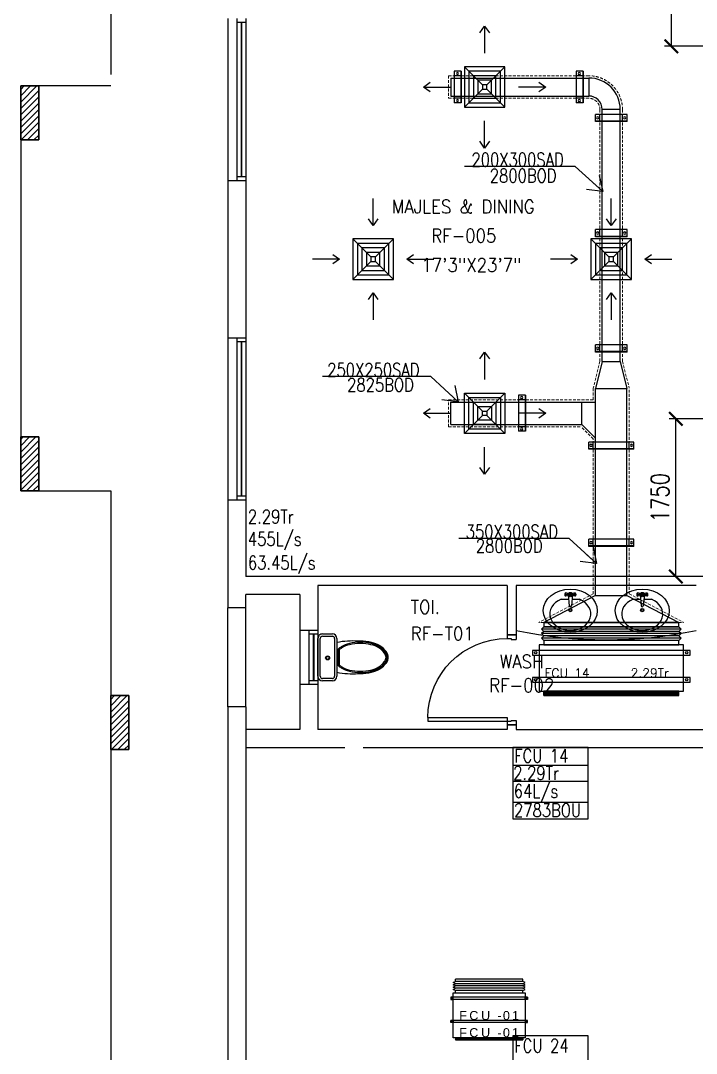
# Model space of a CAD drawing. Header units: millimetres. Extents: x -1288794 to 352264, y -1971533 to -1569871.
# Drawn here: x 295728 to 303228, y -1599033 to -1587558 of the extents above; entities that cross this region are included whole.
import ezdxf

# ---------------------------------------------------------------- set-up
doc = ezdxf.new("R2010")
doc.units = ezdxf.units.MM
doc.header["$LTSCALE"] = 500
doc.header["$PDMODE"] = 34
for name, pattern in [('DASHED2', [9.525, 6.35, -3.175]), ('HIDDEN', [9.525, 6.35, -3.175]), ('HIDDEN2', [4.7625, 3.175, -1.5875])]:
    doc.linetypes.add(name, pattern=pattern)
for name, color, linetype in [('A-ANNO-TEXT', 8, 'Continuous'), ('A-DOOR', 4, 'Continuous'), ('A-FLOR-OVHD', 4, 'DASHED2'), ('A-FLOR-PFIX', 8, 'Continuous'), ('A-FLOR-SPCL', 8, 'Continuous'), ('A-GLAZ', 5, 'Continuous'), ('A-WALL-FULL', 8, 'Continuous'), ('AC- SUIPPOR', 7, 'HIDDEN'), ('AC-HLTEXT', 100, 'Continuous'), ('AC-SAD', 3, 'Continuous'), ('AC-SAD TEXT', 3, 'Continuous'), ('AC-UNIT', 5, 'Continuous'), ('FCU-AC', 160, 'Continuous'), ('M-HANGER', 30, 'Continuous'), ('RAD DIF', 10, 'Continuous'), ('RAD RIGHT', 1, 'Continuous'), ('S-COL- HACT.', 9, 'Continuous'), ('S-COL.', 8, 'Continuous'), ('SAD RIGHT', 3, 'Continuous'), ('TEXT', 4, 'Continuous'), ('WALL', 42, 'Continuous')]:
    doc.layers.add(name, color=color, linetype=linetype)
doc.layers.add('INSULATION', color=1, linetype='Continuous', lineweight=5)
doc.styles.add('ROMAND', font='romand')
doc.styles.add('ROMANS', font='romans.shx', dxfattribs={"width": 0.8})
doc.styles.add('SIMPLEX', font='simplex.shx', dxfattribs={"width": 0.8})
doc.dimstyles.new('100 of DIM2', dxfattribs={"dimscale": 0, "dimtxt": 200, "dimasz": 150, "dimexe": 75, "dimexo": 200, "dimgap": 75, "dimtad": 1, "dimdec": 0, "dimrnd": 5, "dimzin": 0, "dimdsep": 46, "dimtxsty": 'ROMANS', "dimblk": 'ARCHTICK', "dimcen": 100, "dimclrd": 94, "dimclre": 94, "dimclrt": 2, "dimadec": 0, "dimazin": 0, "dimtfac": 1, "dimtdec": 0, "dimtofl": 0, "dimtmove": 2, "dimatfit": 3, "dimldrblk": 'OPEN90', "dimfxl": 75, "dimtolj": 1, "dimtzin": 0, "dimarcsym": 0})
pattern_1 = [(45, (1420082.95, -1215620.816), (-35.355339, 35.355339), [])]

# ---------------------------------------------------------------- blocks, each defined once
blk = doc.blocks.new('D-100-R1')
for p, q in [((-80, 980), (-80, 100)), ((-80, 980), (-40, 980)), ((-40, 980), (-40, 55)), ((-1000, 100), (-1000, 0)), ((-1000, 100), (-960, 100)), ((-960, 100), (-960, 55)), ((-960, 55), (-950, 55)), ((-950, 55), (-950, 0)), ((-80, 100), (0, 100)), ((-50, 55), (-50, 0)), ((-50, 55), (-40, 55)), ((-50, 0), (0, 0)), ((0, 100), (0, 0)), ((-1000, 0), (-950, 0))]:
    blk.add_line(p, q)
at = {"linetype": 'Continuous'}
blk.add_arc((-80, 100), 880, 90, 180, dxfattribs=at)
blk = doc.blocks.new('WC-1')
for p, q in [((-210, 0), (210, 0)), ((-260, -160), (-260, -50)), ((-235, -160), (-235, -50)), ((-210, -25), (210, -25)), ((235, -50), (235, -160)), ((260, -50), (260, -160)), ((210, -185), (-210, -185)), ((210, -210), (-210, -210)), ((91, -223), (-91, -223)), ((86, -235), (-86, -235))]:
    blk.add_line(p, q)
for radius in [22.1, 17.1]:
    blk.add_circle((-6, -107), radius)
for centre, radius, start, end in [((-210, -50), 50, 90, 180), ((-210, -50), 25, 90, 180), ((210, -50), 50, 360, 90), ((210, -50), 25, 360, 90), ((-210, -160), 50, 180, 270), ((-210, -160), 25, 180, 270), ((722, -383), 904, 168.9529, 184.0632), ((69, -365), 214, 138.4152, 149.8586), ((-69, -365), 214, 30.1414, 41.5848), ((210, -160), 25, 270, 360), ((210, -160), 50, 270, 360), ((178, -428), 341, 149.8586, 166.4766), ((178, -428), 328, 149.8586, 166.4766), ((69, -365), 201, 139.9943, 149.8586), ((-69, -365), 201, 30.1414, 40.0057), ((-178, -428), 328, 13.5234, 30.1414), ((-178, -428), 341, 13.5234, 30.1414), ((352, -470), 532, 177.5541, 180), ((352, -470), 520, 166.4766, 180), ((352, -470), 507, 166.4766, 180), ((-352, -470), 507, 360, 13.5234), ((-352, -470), 520, 360, 13.5234), ((-352, -470), 532, 360, 2.4459), ((352, -470), 532, 180, 193.5234), ((352, -470), 520, 180, 193.5234), ((352, -470), 507, 180, 193.5234), ((-352, -470), 507, 346.4766, 360), ((-352, -470), 520, 346.4766, 360), ((-352, -470), 532, 346.4766, 360), ((178, -512), 353, 193.5234, 210.1414), ((178, -512), 341, 193.5234, 210.1414), ((178, -512), 328, 193.5234, 210.1414), ((69, -575), 214, 210.1414, 234.4972), ((69, -575), 201, 210.1414, 234.4972), ((-69, -575), 201, 305.5028, 329.8586), ((-69, -575), 214, 305.5028, 329.8586), ((-178, -512), 328, 329.8586, 346.4766), ((-178, -512), 341, 329.8586, 346.4766), ((-178, -512), 353, 329.8586, 346.4766), ((69, -575), 226, 210.1414, 234.4972), ((0, -672), 108, 234.4972, 270), ((0, -672), 95.9, 234.4972, 270), ((0, -672), 83.4, 234.4972, 270), ((0, -672), 83.4, 270, 305.5028), ((0, -672), 95.9, 270, 305.5028), ((0, -672), 108, 270, 305.5028), ((-69, -575), 226, 305.5028, 329.8586)]:
    blk.add_arc(centre, radius, start, end)
at = {"linetype": 'Continuous', "ltscale": 50}
blk.add_arc((-722, -383), 904, 355.9368, 11.0471, dxfattribs=at)
blk = doc.blocks.new('W-180')
for p, q in [((1800, 100), (0, 100)), ((1800, 0), (0, 0)), ((40, 0), (40, 100)), ((1760, 100), (1760, 0))]:
    blk.add_line(p, q)
at = {"linetype": 'Continuous'}
for p, q in [((1760, 53), (40, 53)), ((1760, 47), (40, 47))]:
    blk.add_line(p, q, dxfattribs=at)
blk = doc.blocks.new('W-60')
for p, q in [((600, 100), (0, 100)), ((600, 0), (0, 0)), ((40, 0), (40, 100)), ((560, 100), (560, 0))]:
    blk.add_line(p, q)
at = {"linetype": 'Continuous'}
for p, q in [((560, 53), (40, 53)), ((560, 47), (40, 47))]:
    blk.add_line(p, q, dxfattribs=at)
blk = doc.blocks.new('LAV-2')
for p, q in [((-21, 393), (-55, 399)), ((-21, 369), (-55, 363)), ((-24, 385), (-49, 381)), ((-24, 377), (-49, 381)), ((-25, 381), (-13, 258)), ((-19, 381), (17, 381)), ((-1, 363), (-1, 399)), ((23, 381), (11, 257)), ((53, 399), (20, 393)), ((53, 363), (20, 369)), ((47, 381), (23, 385)), ((47, 381), (23, 376)), ((-102, 330), (-23, 330)), ((21, 329), (101, 329))]:
    blk.add_line(p, q)
for centre, radius in [((-1, 381), 24), ((-1, 381), 18), ((-1, 209), 18), ((-1, 209), 13.2)]:
    blk.add_circle(centre, radius)
blk.add_arc((-1, 257), 12, 179.8053, 359.8053)
for centre, major_axis, ratio in [((-1, 202), (-300, 1), 0.8), ((53, 381), (0.1, 18), 0.333333)]:
    blk.add_ellipse(centre, major_axis=major_axis, ratio=ratio)
at = {"extrusion": (0, 0, -1)}
blk.add_ellipse((-55, 381), major_axis=(0.1, 18), ratio=0.333333, dxfattribs=at)
blk.add_ellipse((-1, 166), major_axis=(-228, 1), ratio=0.8, start_param=5.174, end_param=10.533963)
for points, knots in [([(-55, 365), (-55, 366), (-55, 366), (-55, 366), (-55, 366), (-56, 367), (-56, 368), (-57, 370), (-57, 371), (-58, 374), (-58, 375), (-58, 379), (-58, 381), (-58, 386), (-58, 388), (-57, 392), (-57, 393), (-56, 394), (-56, 395), (-55, 396), (-55, 396), (-55, 396), (-55, 397), (-55, 397)], [3.378318, 3.378318, 3.378318, 3.378318, 3.519844, 3.519844, 3.66137, 3.66137, 3.925951, 3.925951, 4.190531, 4.190531, 4.455112, 4.455112, 4.86737, 4.86737, 5.279628, 5.279628, 5.565785, 5.565785, 5.785568, 5.785568, 5.957, 5.957, 6.04646, 6.04646, 6.04646, 6.04646]), ([(-55, 397), (-55, 397), (-54, 396), (-54, 396), (-54, 396), (-53, 395), (-53, 394), (-52, 392), (-52, 391), (-52, 388), (-51, 387), (-51, 383), (-51, 381), (-51, 376), (-52, 374), (-52, 370), (-53, 369), (-53, 368), (-54, 367), (-54, 366), (-54, 366), (-55, 366), (-55, 365), (-55, 365)], [0.236726, 0.236726, 0.236726, 0.236726, 0.378252, 0.378252, 0.519778, 0.519778, 0.784358, 0.784358, 1.048939, 1.048939, 1.313519, 1.313519, 1.725777, 1.725777, 2.138035, 2.138035, 2.424192, 2.424192, 2.643976, 2.643976, 2.815407, 2.815407, 2.904867, 2.904867, 2.904867, 2.904867]), ([(53, 396), (53, 396), (53, 396), (53, 396), (53, 395), (52, 394), (52, 394), (51, 392), (51, 390), (50, 388), (50, 386), (50, 383), (50, 380), (50, 376), (50, 373), (51, 370), (51, 369), (52, 367), (52, 367), (53, 366), (53, 365), (53, 365), (53, 365), (53, 365)], [0.236726, 0.236726, 0.236726, 0.236726, 0.378252, 0.378252, 0.519778, 0.519778, 0.784358, 0.784358, 1.048939, 1.048939, 1.313519, 1.313519, 1.725777, 1.725777, 2.138035, 2.138035, 2.424192, 2.424192, 2.643976, 2.643976, 2.815407, 2.815407, 2.904867, 2.904867, 2.904867, 2.904867]), ([(53, 365), (53, 365), (53, 365), (54, 366), (54, 366), (55, 367), (55, 368), (56, 370), (56, 371), (56, 373), (57, 375), (57, 379), (57, 381), (57, 386), (56, 388), (56, 391), (55, 392), (55, 394), (54, 395), (54, 396), (54, 396), (54, 396), (53, 396), (53, 396)], [3.378318, 3.378318, 3.378318, 3.378318, 3.519844, 3.519844, 3.66137, 3.66137, 3.925951, 3.925951, 4.190531, 4.190531, 4.455112, 4.455112, 4.86737, 4.86737, 5.279628, 5.279628, 5.565785, 5.565785, 5.785568, 5.785568, 5.957, 5.957, 6.04646, 6.04646, 6.04646, 6.04646])]:
    blk.add_open_spline(points, degree=3, knots=knots)
blk = doc.blocks.new('_ArchTick')
at = {"color": 0, "linetype": 'ByBlock', "const_width": 0.15}
blk.add_lwpolyline([(-0.5, -0.5), (0.5, 0.5)], dxfattribs=at)
blk = doc.blocks.new('*D183')
at = {"layer": 'Defpoints', "color": 0, "transparency": 16777216}
for p in [(303528, -1586483), (302950, -1587843), (303528, -1587843)]:
    blk.add_point(p, dxfattribs=at)
at = {"layer": 'RAD DIF', "color": 94, "lineweight": -2, "transparency": 16777216}
for p, q in [((303328, -1586483), (302875, -1586483)), ((302950, -1586483), (302950, -1587843)), ((303328, -1587843), (302875, -1587843))]:
    blk.add_line(p, q, dxfattribs=at)
at = {"layer": 'RAD DIF', "color": 94, "lineweight": -2, "transparency": 16777216, "xscale": 150, "yscale": 150, "zscale": 150}
for p, rotation in [((302950, -1586483), 90), ((302950, -1587843), 270)]:
    blk.add_blockref('_ArchTick', p, dxfattribs=dict(at, rotation=rotation))
at = {"layer": 'RAD DIF', "color": 2, "transparency": 16777216, "insert": (302775, -1587163), "char_height": 200, "attachment_point": 5, "rotation": 90, "style": 'ROMANS'}
blk.add_mtext('\\A1;1360', dxfattribs=at)
blk = doc.blocks.new('*D184')
at = {"layer": 'Defpoints', "color": 0, "transparency": 16777216}
for p in [(303000, -1591983), (303528, -1591983), (303528, -1593733)]:
    blk.add_point(p, dxfattribs=at)
at = {"layer": 'RAD DIF', "color": 94, "lineweight": -2, "transparency": 16777216}
for p, q in [((303328, -1591983), (302925, -1591983)), ((303000, -1593733), (303000, -1591983)), ((303328, -1593733), (302925, -1593733))]:
    blk.add_line(p, q, dxfattribs=at)
at = {"layer": 'RAD DIF', "color": 94, "lineweight": -2, "transparency": 16777216, "xscale": 150, "yscale": 150, "zscale": 150}
for p, rotation in [((303000, -1591983), 90), ((303000, -1593733), 270)]:
    blk.add_blockref('_ArchTick', p, dxfattribs=dict(at, rotation=rotation))
at = {"layer": 'RAD DIF', "color": 2, "transparency": 16777216, "insert": (302825, -1592858), "char_height": 200, "attachment_point": 5, "rotation": 90, "style": 'ROMANS'}
blk.add_mtext('\\A1;1750', dxfattribs=at)
blk = doc.blocks.new('A$C44FB0367')
at = {"layer": 'WALL', "ltscale": 30}
h = blk.add_hatch(dxfattribs=at)
h.set_pattern_fill('NET3', color=2, scale=100, style=0)
h.set_pattern_definition([(0, (19935.246, -11666.627), (0, 12.5), []), (60, (19935.246, -11666.627), (-10.8253175, 6.25), []), (120, (19935.246, -11666.627), (-10.8253175, -6.25), [])])
h.paths.add_polyline_path([(775, 250), (775, 275), (25, 275), (25, 250)])
at = {"layer": 'WALL', "color": 5, "ltscale": 30}
for p, q in [((25, 250), (25, 275)), ((25, 275), (775, 275)), ((775, 250), (775, 275))]:
    blk.add_line(p, q, dxfattribs=at)
at = {"layer": 'WALL', "color": 8, "ltscale": 30}
for p, q in [((25, -275), (0, -287.5)), ((0, -287.5), (25, -300)), ((25, -300), (0, -312.5)), ((0, -312.5), (25, -325)), ((25, -325), (0, -337.5)), ((0, -337.5), (25, -350)), ((25, -250), (25, -275)), ((25, -250), (25, -275)), ((25, -275), (775, -275)), ((25, -300), (775, -300)), ((25, -325), (775, -325)), ((775, -250), (775, -275)), ((775, -275), (800, -287.5)), ((800, -287.5), (775, -300)), ((775, -300), (800, -312.5)), ((800, -312.5), (775, -325)), ((775, -325), (800, -337.5)), ((800, -337.5), (775, -350)), ((25, -350), (0, -362.5)), ((0, -362.5), (25, -375)), ((25, -350), (775, -350)), ((25, -375), (775, -375)), ((25, -375), (25, -400)), ((25, -400), (775, -400)), ((775, -350), (800, -362.5)), ((800, -362.5), (775, -375)), ((775, -375), (775, -400))]:
    blk.add_line(p, q, dxfattribs=at)
at = {"layer": 'WALL', "color": 5, "ltscale": 30}
blk.add_lwpolyline([(0, 250), (800, 250), (800, -250), (0, -250)], close=True, dxfattribs=at)
blk = doc.blocks.new('A$C5F1D0244')
at = {"layer": 'AC- SUIPPOR', "ltscale": 5}
for p, q in [((-25, 425), (-25, -425)), ((0, 425), (0, -425))]:
    blk.add_line(p, q, dxfattribs=at)
at = {"layer": 'AC- SUIPPOR', "ltscale": 30}
for points in [[(-25, 400), (0, 400), (0, 425), (-25, 425)], [(-25, -400), (0, -400), (0, -425), (-25, -425)]]:
    blk.add_lwpolyline(points, close=True, dxfattribs=at)
for centre in [(-12.5, 412.5), (-12.5, -412.5)]:
    blk.add_circle(centre, 5, dxfattribs=at)
blk = doc.blocks.new('fcu 2.5 tr')
h = blk.add_hatch()
h.set_pattern_fill('NET', color=3)
h.paths.add_polyline_path([(83172, -1587743), (81672, -1587743), (81672, -1587793), (83172, -1587793)])
at = {"layer": 'FCU-AC', "color": 1}
for p, q in [((83172, -1586980), (81672, -1586980)), ((81672, -1586980), (81672, -1587030)), ((83172, -1587030), (83172, -1586980)), ((81672, -1587030), (83172, -1587030)), ((83172, -1587180), (81672, -1587180)), ((81672, -1587180), (81672, -1587230)), ((83172, -1587230), (83172, -1587180)), ((81672, -1587230), (83172, -1587230))]:
    blk.add_line(p, q, dxfattribs=at)
at = {"layer": 'FCU-AC'}
for p, q in [((81672, -1587030), (81647, -1587055)), ((83197, -1587055), (81647, -1587055)), ((81672, -1587080), (81647, -1587055)), ((81672, -1587080), (81647, -1587105)), ((83197, -1587105), (81647, -1587105)), ((81672, -1587130), (81647, -1587105)), ((83172, -1587030), (81672, -1587030)), ((83172, -1587080), (81672, -1587080)), ((83172, -1587080), (81672, -1587080)), ((83197, -1587055), (83172, -1587030)), ((83197, -1587055), (83172, -1587080)), ((83197, -1587105), (83172, -1587080)), ((83197, -1587105), (83172, -1587130)), ((81672, -1587130), (81647, -1587155)), ((83197, -1587155), (81647, -1587155)), ((81672, -1587180), (81647, -1587155)), ((83172, -1587130), (81672, -1587130)), ((83172, -1587130), (81672, -1587130)), ((83197, -1587155), (83172, -1587130)), ((83197, -1587155), (83172, -1587180))]:
    blk.add_line(p, q, dxfattribs=at)
at = {"layer": 'FCU-AC', "color": 6}
for points in [[(81547, -1587343), (83297, -1587343), (83297, -1587293), (81547, -1587293)], [(81547, -1587643), (83297, -1587643), (83297, -1587593), (81547, -1587593)]]:
    blk.add_lwpolyline(points, close=True, dxfattribs=at)
at = {"layer": 'FCU-AC'}
blk.add_lwpolyline([(81622, -1587743), (83222, -1587743), (83222, -1587230), (81622, -1587230)], close=True, dxfattribs=at)
at = {"layer": 'FCU-AC', "color": 3}
blk.add_lwpolyline([(81672, -1587793), (83172, -1587793), (83172, -1587743), (81672, -1587743)], close=True, dxfattribs=at)
at = {"layer": 'FCU-AC', "color": 6}
for centre in [(81584, -1587318), (83259, -1587318), (81584, -1587618), (83259, -1587618)]:
    blk.add_circle(centre, 12.5, dxfattribs=at)
blk = doc.blocks.new('*U295')
at = {"color": 41, "linetype": 'HIDDEN2'}
for p, q in [((-38, -221), (-38, 279)), ((37, -221), (37, 279)), ((42, -221), (42, 279))]:
    blk.add_line(p, q, dxfattribs=at)
at = {"color": 41}
for p, q in [((42, 279), (-38, 279)), ((42, 229), (-38, 229)), ((42, -171), (-38, -171)), ((42, -221), (-38, -221))]:
    blk.add_line(p, q, dxfattribs=at)
for centre in [(0, 254), (0, -196)]:
    blk.add_circle(centre, 12.5, dxfattribs=at)
blk = doc.blocks.new('*U284')
at = {"color": 41, "linetype": 'HIDDEN2'}
for p, q in [((-38, -221), (-38, 279)), ((37, -221), (37, 279)), ((42, -221), (42, 279))]:
    blk.add_line(p, q, dxfattribs=at)
at = {"color": 41}
for p, q in [((42, 279), (-38, 279)), ((42, 229), (-38, 229)), ((42, -171), (-38, -171)), ((42, -221), (-38, -221))]:
    blk.add_line(p, q, dxfattribs=at)
for centre in [(0, 254), (0, -196)]:
    blk.add_circle(centre, 12.5, dxfattribs=at)
blk = doc.blocks.new('*U285')
at = {"color": 41, "linetype": 'HIDDEN2'}
for p, q in [((-38, -146), (-38, 204)), ((37, -146), (37, 204)), ((42, -146), (42, 204))]:
    blk.add_line(p, q, dxfattribs=at)
at = {"color": 41}
for p, q in [((42, 204), (-38, 204)), ((42, 154), (-38, 154)), ((42, -96), (-38, -96)), ((42, -146), (-38, -146))]:
    blk.add_line(p, q, dxfattribs=at)
for centre in [(0, 179), (0, -121)]:
    blk.add_circle(centre, 12.5, dxfattribs=at)
blk = doc.blocks.new('*U286')
at = {"color": 41, "linetype": 'HIDDEN2'}
for p, q in [((-38, -146), (-38, 204)), ((37, -146), (37, 204)), ((42, -146), (42, 204))]:
    blk.add_line(p, q, dxfattribs=at)
at = {"color": 41}
for p, q in [((42, 204), (-38, 204)), ((42, 154), (-38, 154)), ((42, -96), (-38, -96)), ((42, -146), (-38, -146))]:
    blk.add_line(p, q, dxfattribs=at)
for centre in [(0, 179), (0, -121)]:
    blk.add_circle(centre, 12.5, dxfattribs=at)
blk = doc.blocks.new('*U287')
at = {"color": 41, "linetype": 'HIDDEN2'}
for p, q in [((-38, -135), (-38, 215)), ((37, -135), (37, 215)), ((42, -135), (42, 215))]:
    blk.add_line(p, q, dxfattribs=at)
at = {"color": 41}
for p, q in [((42, 215), (-38, 215)), ((42, 165), (-38, 165)), ((42, -85), (-38, -85)), ((42, -135), (-38, -135))]:
    blk.add_line(p, q, dxfattribs=at)
for centre in [(0, 190), (0, -110)]:
    blk.add_circle(centre, 12.5, dxfattribs=at)
blk = doc.blocks.new('*U288')
at = {"color": 41, "linetype": 'HIDDEN2'}
for p, q in [((-38, -129), (-38, 221)), ((37, -129), (37, 221)), ((42, -129), (42, 221))]:
    blk.add_line(p, q, dxfattribs=at)
at = {"color": 41}
for p, q in [((42, 221), (-38, 221)), ((42, 171), (-38, 171)), ((42, -79), (-38, -79)), ((42, -129), (-38, -129))]:
    blk.add_line(p, q, dxfattribs=at)
for centre in [(0, 196), (0, -104)]:
    blk.add_circle(centre, 12.5, dxfattribs=at)
blk = doc.blocks.new('*U289')
at = {"color": 41, "linetype": 'HIDDEN2'}
for p, q in [((-38, -159), (-38, 240)), ((37, -159), (37, 240)), ((42, -159), (42, 240))]:
    blk.add_line(p, q, dxfattribs=at)
at = {"color": 41}
for p, q in [((42, 240), (-38, 240)), ((42, 190), (-38, 190)), ((42, -109), (-38, -109)), ((42, -159), (-38, -159))]:
    blk.add_line(p, q, dxfattribs=at)
for centre in [(0, 215), (0, -134)]:
    blk.add_circle(centre, 12.5, dxfattribs=at)
blk = doc.blocks.new('*U266')
at = {"color": 41, "linetype": 'HIDDEN2'}
for p, q in [((-38, -146), (-38, 204)), ((37, -146), (37, 204)), ((42, -146), (42, 204))]:
    blk.add_line(p, q, dxfattribs=at)
at = {"color": 41}
for p, q in [((42, 204), (-38, 204)), ((42, 154), (-38, 154)), ((42, -96), (-38, -96)), ((42, -146), (-38, -146))]:
    blk.add_line(p, q, dxfattribs=at)
for centre in [(0, 179), (0, -121)]:
    blk.add_circle(centre, 12.5, dxfattribs=at)
blk = doc.blocks.new('SD RIGHT')
at = {"layer": 'SAD RIGHT'}
for p, q in [((-225, 225), (-25, 25)), ((225, 225), (25, 25)), ((-25, -25), (-225, -225)), ((225, -225), (25, -25))]:
    blk.add_line(p, q, dxfattribs=at)
for points in [[(-225, -225), (225, -225), (225, 225), (-225, 225)], [(-175, -175), (175, -175), (175, 175), (-175, 175)], [(-125, -125), (125, -125), (125, 125), (-125, 125)], [(-75, -75), (75, -75), (75, 75), (-75, 75)], [(-25, -25), (25, -25), (25, 25), (-25, 25)]]:
    blk.add_lwpolyline(points, close=True, dxfattribs=at)
for points in [[(0, 678), (0, 375)], [(-678, 0), (-375, 0)], [(678, 0), (375, 0)], [(0, -678), (0, -375)]]:
    blk.add_leader(points, dimstyle='100 of DIM2', override={"dimscale": 1, "dimasz": 75, "dimtad": 0, "dimclrd": 256, "dimfxl": 0.2}, dxfattribs=at)
blk = doc.blocks.new('RAD RIGHT CENTER')
at = {"layer": 'RAD RIGHT'}
for p, q in [((-225, 225), (-25, 25)), ((225, 225), (25, 25)), ((-25, -25), (-225, -225)), ((25, -25), (225, -225))]:
    blk.add_line(p, q, dxfattribs=at)
for points in [[(-225, -225), (225, -225), (225, 225), (-225, 225)], [(-175, -175), (175, -175), (175, 175), (-175, 175)], [(-125, -125), (125, -125), (125, 125), (-125, 125)], [(-75, -75), (75, -75), (75, 75), (-75, 75)], [(-25, -25), (25, -25), (25, 25), (-25, 25)]]:
    blk.add_lwpolyline(points, close=True, dxfattribs=at)
for points in [[(0, 373), (0, 673)], [(-373, 0), (-673, 0)], [(373, 0), (673, 0)], [(0, -373), (0, -673)]]:
    blk.add_leader(points, dimstyle='100 of DIM2', override={"dimscale": 1, "dimasz": 75, "dimtad": 0, "dimclrd": 1, "dimfxl": 0.2}, dxfattribs=at)

msp = doc.modelspace()

# ---------------------------------------------------------------- hatches: boundary and pattern name
at = {"layer": 'S-COL- HACT.', "linetype": 'Continuous', "ltscale": 3}
h = msp.add_hatch(dxfattribs=at)
h.set_pattern_fill('ANSI31', color=256, scale=400, style=0)
h.set_pattern_definition(pattern_1)
h.paths.add_polyline_path([(295727.8, -1588282.8), (295727.8, -1588882.8), (295927.8, -1588882.8), (295927.8, -1588282.8)])
h = msp.add_hatch(dxfattribs=at)
h.set_pattern_fill('ANSI31', color=256, scale=400, style=0)
h.set_pattern_definition(pattern_1)
h.paths.add_polyline_path([(295727.8, -1592182.8), (295727.8, -1592782.8), (295927.8, -1592782.8), (295927.8, -1592182.8)])
h = msp.add_hatch(dxfattribs=at)
h.set_pattern_fill('ANSI31', color=256, scale=400, style=0)
h.set_pattern_definition(pattern_1)
h.paths.add_polyline_path([(296727.8, -1595057.8), (296727.8, -1595657.8), (296927.8, -1595657.8), (296927.8, -1595057.8)])

# ---------------------------------------------------------------- linework, layer by layer
at = {"layer": 'A-FLOR-OVHD', "ltscale": 3}
for p, q in [((295727.8, -1592782.8), (296727.8, -1592782.8)), ((295727.8, -1592782.8), (296727.8, -1592782.8)), ((296727.8, -1592782.8), (296727.8, -1602482.8)), ((296727.8, -1592782.8), (296727.8, -1602482.8))]:
    msp.add_line(p, q, dxfattribs=at)
msp.add_lwpolyline([(319327.8, -1578632.8), (310927.8, -1578632.8), (310927.8, -1579932.8), (309627.8, -1579932.8), (309627.8, -1578632.8), (305327.8, -1578632.8), (305327.8, -1579032.8), (303627.8, -1579032.8), (303627.8, -1578632.8), (296727.8, -1578632.8), (296727.8, -1588282.8), (295727.8, -1588282.8), (295727.8, -1592782.8)], dxfattribs=at)
at = {"layer": 'A-FLOR-SPCL', "ltscale": 3}
msp.add_arc((302227.8, -1589616.1), 4821.5, 258.02979, 281.97021, dxfattribs=at)
at = {"layer": 'A-GLAZ', "ltscale": 3}
for p, q in [((298027.8, -1587532.8), (298027.8, -1589332.8)), ((298027.8, -1591082.8), (298027.8, -1592882.8)), ((298027.8, -1595182.8), (298027.8, -1594082.8)), ((298227.8, -1595182.8), (298227.8, -1594082.8)), ((298827.8, -1594332.8), (298827.8, -1594932.8))]:
    msp.add_line(p, q, dxfattribs=at)
at = {"layer": 'A-WALL-FULL', "ltscale": 3}
for p, q in [((295927.8, -1588282.8), (295727.8, -1588282.8)), ((295727.8, -1588282.8), (295727.8, -1588882.8, 0)), ((295927.8, -1588882.8), (295927.8, -1588282.8)), ((295727.8, -1588882.8, 0), (295927.8, -1588882.8)), ((298027.8, -1589332.8), (298227.8, -1589332.8)), ((298027.8, -1589332.8), (298027.8, -1591082.8)), ((298227.8, -1589332.8), (298227.8, -1591082.8)), ((298027.8, -1591082.8), (298227.8, -1591082.8)), ((295927.8, -1592182.8, 0), (295727.8, -1592182.8, 0)), ((295727.8, -1592182.8, 0), (295727.8, -1592782.8)), ((295927.8, -1592782.8, 0), (295927.8, -1592182.8, 0)), ((295727.8, -1592782.8), (295927.8, -1592782.8, 0)), ((298027.8, -1592882.8), (298027.8, -1594082.8)), ((298027.8, -1592882.8), (298227.8, -1592882.8)), ((298227.8, -1592882.8), (298227.8, -1593732.8)), ((303527.8, -1593732.8), (298227.8, -1593732.8)), ((301127.8, -1593832.8), (299027.8, -1593832.8)), ((299027.8, -1593832.8), (299027.8, -1594332.8)), ((301127.8, -1593832.8), (301127.8, -1594382.8)), ((301227.8, -1593832.8), (301227.8, -1594382.8)), ((303227.8, -1593832.8), (301227.8, -1593832.8)), ((298827.8, -1593932.8), (298227.8, -1593932.8)), ((298227.8, -1594082.8), (298227.8, -1593932.8)), ((298827.8, -1593932.8), (298827.8, -1594332.8)), ((298227.8, -1594082.8), (298027.8, -1594082.8)), ((299027.8, -1594332.8), (298827.8, -1594332.8)), ((301227.8, -1594382.8), (301127.8, -1594382.8)), ((299027.8, -1594932.8), (298827.8, -1594932.8)), ((298827.8, -1594932.8), (298827.8, -1595432.8)), ((299027.8, -1594932.8), (299027.8, -1595432.8)), ((296727.8, -1595657.8), (296727.8, -1595057.8)), ((296727.8, -1595057.8), (296927.8, -1595057.8)), ((296927.8, -1595057.8), (296927.8, -1595657.8)), ((298227.8, -1595182.8), (298027.8, -1595182.8)), ((298027.8, -1595182.8), (298027.8, -1600082.8)), ((298227.8, -1595182.8), (298227.8, -1600082.8)), ((298827.8, -1595432.8), (298227.8, -1595432.8)), ((301127.8, -1595432.8), (299027.8, -1595432.8)), ((301227.8, -1595382.8), (301127.8, -1595382.8)), ((301127.8, -1595382.8), (301127.8, -1595432.8)), ((301227.8, -1595382.8), (301227.8, -1595432.8)), ((301227.8, -1595432.8), (303527.8, -1595432.8)), ((296927.8, -1595657.8, 0), (296727.8, -1595657.8)), ((298227.8, -1595632.8), (299327.8, -1595632.8)), ((299527.8, -1595632.8), (305777.8, -1595632.8))]:
    msp.add_line(p, q, dxfattribs=at)
at = {"layer": 'A-WALL-FULL', "linetype": 'Continuous', "ltscale": 3}
msp.add_lwpolyline([(295727.8, -1588282.8), (295927.8, -1588282.8), (295927.8, -1588882.8), (295727.8, -1588882.8)], close=True, dxfattribs=at)
at = {"layer": 'A-WALL-FULL', "linetype": 'Continuous', "ltscale": 3, "elevation": 0}
msp.add_lwpolyline([(295727.8, -1592182.8), (295927.8, -1592182.8), (295927.8, -1592782.8), (295727.8, -1592782.8)], close=True, dxfattribs=at)
at = {"layer": 'AC-SAD'}
for p, q in [((300502.8, -1588195.3), (302033.2, -1588195.3)), ((300502.8, -1588195.3), (300502.8, -1588395.3)), ((302033.2, -1588195.3), (302033.2, -1588395.3, 0)), ((300502.8, -1588395.3), (302033.2, -1588395.3)), ((302183.2, -1591345.3), (302183.2, -1588545.3)), ((302383.2, -1588545.3, 0), (302183.2, -1588545.3, 0)), ((302383.2, -1591345.3), (302383.2, -1588545.3)), ((302183.2, -1591345.3), (302108.2, -1591645.3)), ((302183.2, -1591345.3), (302383.2, -1591345.3)), ((302383.2, -1591345.3), (302458.2, -1591645.3)), ((302108.2, -1593943.8), (302108.2, -1591645.3)), ((302108.2, -1591645.3), (302458.2, -1591645.3)), ((302458.2, -1593943.8), (302458.2, -1591645.3)), ((300502.8, -1591795.3), (302108.2, -1591795.3)), ((300502.8, -1592045.3), (300502.8, -1591795.3)), ((301958.2, -1592045.3), (301958.2, -1591795.3)), ((300502.8, -1592045.3), (301958.2, -1592045.3)), ((302108.2, -1592195.3), (301958.2, -1592045.3)), ((302108.2, -1593943.8), (301533.2, -1594243.8)), ((302108.2, -1593943.8), (302458.2, -1593943.8)), ((302458.2, -1593943.8), (303033.2, -1594243.8)), ((301533.2, -1594243.8), (303033.2, -1594243.8))]:
    msp.add_line(p, q, dxfattribs=at)
for radius in [350, 150]:
    msp.add_arc((302033.2, -1588545.3, 0), radius, 0, 90, dxfattribs=at)
at = {"layer": 'AC-SAD TEXT'}
for p, q in [((301190.7, -1595829.3), (302027.8, -1595829.3)), ((301190.7, -1596010), (302027.8, -1596010)), ((301190.7, -1596241.2), (302027.8, -1596241.2))]:
    msp.add_line(p, q, dxfattribs=at)
for points in [[(301190.7, -1596425.8), (302027.8, -1596425.8), (302027.8, -1595632.8), (301190.7, -1595632.8)], [(301190.7, -1599632.8), (302027.8, -1599632.8), (302027.8, -1598837.4), (301190.7, -1598837.4)]]:
    msp.add_lwpolyline(points, close=True, dxfattribs=at)
at = {"layer": 'INSULATION', "linetype": 'HIDDEN', "ltscale": 0.01}
for p, q in [((300477.8, -1588170.3), (302033.2, -1588170.3, 0)), ((300477.8, -1588170.3), (300477.8, -1588420.3)), ((300477.8, -1588420.3), (302033.2, -1588420.3)), ((302158.2, -1591342.2), (302158.2, -1588545.3)), ((302408.2, -1591342.2), (302408.2, -1588545.3, 0)), ((302158.2, -1591342.2), (302083.2, -1591642.2)), ((302408.2, -1591342.2), (302483.2, -1591642.2)), ((302083.2, -1591770.3), (302083.2, -1591642.2)), ((302483.2, -1593928.7), (302483.2, -1591642.2)), ((300477.8, -1591770.3), (302083.2, -1591770.3)), ((300477.8, -1592070.3), (300477.8, -1591770.3)), ((300477.8, -1592070.3), (301947.8, -1592070.3)), ((302083.2, -1592205.7), (301947.8, -1592070.3)), ((302083.2, -1593928.7), (302083.2, -1592205.7)), ((302083.2, -1593928.7), (301479.1, -1594243.8)), ((302483.2, -1593928.7), (303087.2, -1594243.8)), ((301533.2, -1594243.8), (301479.1, -1594243.8)), ((303033.2, -1594243.8), (303087.2, -1594243.8))]:
    msp.add_line(p, q, dxfattribs=at)
for radius in [375, 125]:
    msp.add_arc((302033.2, -1588545.3, 0), radius, 0, 90, dxfattribs=at)
at = {"layer": 'S-COL.', "linetype": 'Continuous', "ltscale": 3}
for points in [[(295727.8, -1588282.8), (295727.8, -1588882.8), (295927.8, -1588882.8), (295927.8, -1588282.8)], [(295727.8, -1588282.8), (295727.8, -1588882.8), (295927.8, -1588882.8), (295927.8, -1588282.8)], [(295727.8, -1588282.8), (295727.8, -1588882.8), (295927.8, -1588882.8), (295927.8, -1588282.8)], [(296727.8, -1595057.8), (296727.8, -1595657.8), (296927.8, -1595657.8), (296927.8, -1595057.8)], [(296727.8, -1595057.8), (296727.8, -1595657.8), (296927.8, -1595657.8), (296927.8, -1595057.8)], [(296727.8, -1595057.8), (296727.8, -1595657.8), (296927.8, -1595657.8), (296927.8, -1595057.8)]]:
    msp.add_lwpolyline(points, close=True, dxfattribs=at)
at = {"layer": 'S-COL.', "linetype": 'Continuous', "ltscale": 3, "elevation": 0}
msp.add_lwpolyline([(295727.8, -1592182.8), (295727.8, -1592782.8), (295927.8, -1592782.8), (295927.8, -1592182.8)], close=True, dxfattribs=at)
msp.add_lwpolyline([(295727.8, -1592182.8), (295727.8, -1592782.8), (295927.8, -1592782.8), (295927.8, -1592182.8)], close=True, dxfattribs=at)
msp.add_lwpolyline([(295727.8, -1592182.8), (295727.8, -1592782.8), (295927.8, -1592782.8), (295927.8, -1592182.8)], close=True, dxfattribs=at)

# ---------------------------------------------------------------- block references
at = {"ltscale": 30, "extrusion": (0, 0, -1), "zscale": -1, "rotation": 90}
msp.add_blockref('A$C5F1D0244', (-300927.8, -1598409.9), dxfattribs=at)
at = {"ltscale": 30, "rotation": 270}
msp.add_blockref('A$C5F1D0244', (300927.8, -1598691.1), dxfattribs=at)
at = {"layer": 'A-DOOR', "ltscale": 3, "xscale": -1, "rotation": 90}
msp.add_blockref('D-100-R1', (301227.8, -1595382.8), dxfattribs=at)
at = {"layer": 'A-FLOR-PFIX', "ltscale": 3}
for p in [(301829.9, -1594316.5), (302628.2, -1594316.5)]:
    msp.add_blockref('LAV-2', p, dxfattribs=at)
at = {"layer": 'A-FLOR-PFIX', "ltscale": 3, "rotation": 90}
msp.add_blockref('WC-1', (299027.8, -1594632.8), dxfattribs=at)
at = {"layer": 'A-GLAZ', "ltscale": 3, "rotation": 90}
for name, p in [('W-180', (298227.8, -1589332.8)), ('W-180', (298227.8, -1592882.8)), ('W-60', (299027.8, -1594932.8))]:
    msp.add_blockref(name, p, dxfattribs=at)
at = {"layer": 'AC-UNIT', "color": 6, "ltscale": 30, "rotation": 180}
msp.add_blockref('A$C44FB0367', (301327.8, -1598609.2), dxfattribs=at)
at = {"layer": 'FCU-AC', "color": 3}
msp.add_blockref('fcu 2.5 tr', (219861.7, -7263.8), dxfattribs=at)
at = {"layer": 'M-HANGER', "xscale": -1}
for name, p, rotation in [('*U288', (300577.1, -1588249.3), 180), ('*U287', (301930.2, -1588255.5), 180), ('*U286', (302312.4, -1588637.9), 90), ('*U266', (302312.4, -1589917.9), 90), ('*U285', (302312.4, -1591197.9), 90), ('*U289', (301290.3, -1591880), 180), ('*U284', (302312.4, -1592277.9), 90), ('*U295', (302312.4, -1593357.9), 90)]:
    msp.add_blockref(name, p, dxfattribs=dict(at, rotation=rotation))
at = {"layer": 'RAD RIGHT'}
for p in [(299641, -1590207.8), (302283.2, -1590207.8)]:
    msp.add_blockref('RAD RIGHT CENTER', p, dxfattribs=at)
at = {"layer": 'SAD RIGHT'}
msp.add_blockref('SD RIGHT', (300877.8, -1588295.3), dxfattribs=at)
at = {"layer": 'SAD RIGHT', "xscale": -1, "rotation": 180}
msp.add_blockref('SD RIGHT', (300877.8, -1591920.3), dxfattribs=at)

# ---------------------------------------------------------------- texts
at = {"layer": 'A-ANNO-TEXT', "style": 'ROMANS', "width": 0.9}
for s, p in [('MAJLES & DINING', (299848.5, -1589698.7)), ('RF-005', (300285.5, -1590022)), ('17\'3"X23\'7"', (300175.3, -1590347.1)), ('TOI.', (300057.8, -1594147.7)), ('RF-T01', (300057.8, -1594442.3)), ('WASH', (301044.8, -1594754.1)), ('RF-002', (300929, -1595018.6))]:
    msp.add_text(s, height=150, dxfattribs=at).set_placement(p)
at = {"layer": 'AC-HLTEXT', "style": 'ROMAND'}
msp.add_text('2.29Tr', height=100, dxfattribs=at).set_placement((302498.7, -1594856.8))
at = {"layer": 'AC-SAD TEXT', "style": 'SIMPLEX', "width": 0.8}
for s, p in [('200X300SAD', (300731.7, -1589177.5)), ('2800BOD', (300935, -1589354.9)), ('250X250SAD', (299130.9, -1591513.7)), ('2825BOD', (299351.5, -1591679.3)), ('2.29Tr', (298250.1, -1593144)), ('350X300SAD', (300667.8, -1593310.8)), ('455L/s', (298250.1, -1593391.9)), ('2800BOD', (300780.3, -1593469.4)), ('63.45L/s', (298250.1, -1593654.9)), ('FCU 14', (301205.8, -1595801.2)), ('2.29Tr', (301194.8, -1595993.6)), ('64L/s', (301201.2, -1596193.5)), ('2783BOU', (301203.9, -1596405.9)), ('FCU 24', (301208, -1599023.4))]:
    msp.add_text(s, height=150, dxfattribs=at).set_placement(p)
at = {"layer": 'AC-SAD TEXT', "style": 'ROMAND'}
for s, p in [('FCU 14', (301542.1, -1594856.8)), ('2.29Tr', (302498.7, -1594856.8))]:
    msp.add_text(s, height=100, dxfattribs=at).set_placement(p)
at = {"layer": 'TEXT', "color": 7, "ltscale": 30, "char_height": 100, "width": 1009.126, "attachment_point": 5}
for insert in [(300939.4, -1598613.3), (300939.4, -1598803.7)]:
    msp.add_mtext('{\\fSansSerif|b0|i0|c2|p2;\\T1.3;FCU -01}', dxfattribs=dict(at, insert=insert))

# ---------------------------------------------------------------- dimensions: what is measured, and where the dimension line sits
at = {"layer": 'RAD DIF'}
for base, p1, p2, picture, middle in [((302950.1, -1587842.8), (303527.8, -1586482.8), (303527.8, -1587842.8), '*D183', (302775.1, -1587162.8)), ((302999.9, -1591982.8), (303527.8, -1593732.8), (303527.8, -1591982.8), '*D184', (302824.9, -1592857.8))]:
    dim = msp.add_linear_dim(base=base, p1=p1, p2=p2, angle=90, dimstyle='100 of DIM2', override={"dimscale": 1, "dimfxl": 0.2}, dxfattribs=at)
    dim.commit()
    dim.dimension.update_dxf_attribs({"geometry": picture, "text_midpoint": middle})

# ---------------------------------------------------------------- leaders
at = {"layer": 'AC-SAD TEXT'}
for points in [[(302189.2, -1589456.1), (301884, -1589177.5), (300655.1, -1589177.5)], [(300585, -1591792.3), (300279.8, -1591513.7), (299079.1, -1591513.7)], [(302120.5, -1593589.4), (301815.3, -1593310.8), (300592.4, -1593310.8)]]:
    msp.add_leader(points, dimstyle='100 of DIM2', override={"dimscale": 1, "dimtad": 0, "dimfxl": 0.2}, dxfattribs=at)

doc.saveas('drawing.dxf')
